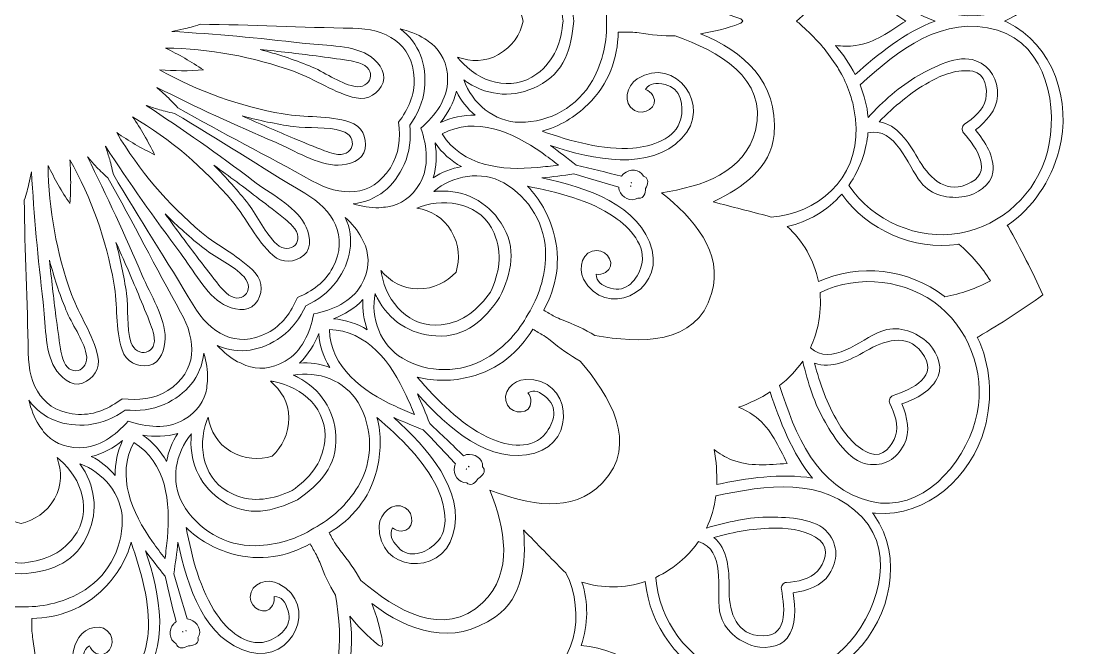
# Model space of a CAD drawing. Header units: inches. Extents: x 55 to 655, y -401 to -5.
# Drawn here: x 354 to 448.7, y -156.5 to -100 of the extents above; entities that cross this region are included whole.
import ezdxf

# ---------------------------------------------------------------- set-up
doc = ezdxf.new("R2010")
doc.units = ezdxf.units.IN
doc.header["$MEASUREMENT"] = 0
doc.layers.add('Layer 1', color=7, linetype='Continuous')

# ---------------------------------------------------------------- blocks, each defined once
blk = doc.blocks.new('block 3')
at = {"layer": 'Layer 1', "lineweight": 0}
for points, knots in [([(442.814, -100.103), (442.735, -100.063), (442.656, -100.036), (442.581, -100), (442.656, -99.964), (442.735, -99.937), (442.814, -99.897), (447.002, -97.912), (448.667, -92.708), (447.52, -88.393), (446.769, -85.569), (445.127, -83.141), (442.838, -81.591), (442.861, -81.563), (442.885, -81.532), (442.909, -81.496), (444.048, -79.487), (445.092, -77.431), (446.049, -75.335), (444.17, -73.998), (442.241, -72.74), (440.247, -71.574), (440.212, -71.55), (440.176, -71.534), (440.141, -71.522), (441.347, -69.035), (441.556, -66.112), (440.793, -63.293), (439.627, -58.982), (435.585, -55.308), (430.966, -55.68), (430.879, -55.688), (430.796, -55.7), (430.713, -55.712), (430.764, -55.64), (430.816, -55.577), (430.863, -55.506), (433.497, -51.69), (432.338, -46.351), (429.186, -43.187), (427.126, -41.119), (424.492, -39.838), (421.732, -39.636), (421.74, -39.6), (421.744, -39.561), (421.744, -39.521), (421.728, -37.212), (421.605, -34.91), (421.384, -32.616), (419.09, -32.395), (416.788, -32.272), (414.479, -32.256), (414.439, -32.256), (414.4, -32.26), (414.364, -32.268), (414.162, -29.508), (412.881, -26.874), (410.813, -24.814), (407.649, -21.662), (402.31, -20.503), (398.494, -23.137), (398.423, -23.184), (398.36, -23.236), (398.288, -23.287), (398.3, -23.204), (398.312, -23.121), (398.32, -23.034), (398.692, -18.415), (395.018, -14.373), (390.707, -13.207), (387.888, -12.444), (384.965, -12.653), (382.478, -13.859), (382.466, -13.824), (382.45, -13.788), (382.426, -13.753), (381.26, -11.759), (380.002, -9.83), (378.665, -7.951), (376.569, -8.908), (374.513, -9.952), (372.504, -11.091), (372.468, -11.115), (372.437, -11.139), (372.409, -11.162), (370.859, -8.873), (368.431, -7.231), (365.607, -6.48), (361.292, -5.333), (356.088, -6.998), (354.103, -11.186), (354.063, -11.265), (354.036, -11.344), (354, -11.419), (353.964, -11.344), (353.937, -11.265), (353.897, -11.186), (351.912, -6.998), (346.708, -5.333), (342.393, -6.48), (339.569, -7.231), (337.141, -8.873), (335.591, -11.162), (335.563, -11.139), (335.532, -11.115), (335.496, -11.091), (333.487, -9.952), (331.431, -8.908), (329.335, -7.951), (327.998, -9.83), (326.74, -11.759), (325.574, -13.753), (325.55, -13.788), (325.534, -13.824), (325.522, -13.859), (323.035, -12.653), (320.112, -12.444), (317.293, -13.207), (312.982, -14.373), (309.308, -18.415), (309.68, -23.034), (309.688, -23.121), (309.7, -23.204), (309.712, -23.287), (309.64, -23.236), (309.577, -23.184), (309.506, -23.137), (305.69, -20.503), (300.351, -21.662), (297.187, -24.814), (295.119, -26.874), (293.838, -29.508), (293.636, -32.268), (293.6, -32.26), (293.561, -32.256), (293.521, -32.256), (291.212, -32.272), (288.91, -32.395), (286.616, -32.616), (286.395, -34.91), (286.272, -37.212), (286.256, -39.521), (286.256, -39.561), (286.26, -39.6), (286.268, -39.636), (283.508, -39.838), (280.874, -41.119), (278.814, -43.187), (275.662, -46.351), (274.503, -51.69), (277.137, -55.506), (277.184, -55.577), (277.236, -55.64), (277.287, -55.712), (277.204, -55.7), (277.121, -55.688), (277.034, -55.68), (272.415, -55.308), (268.373, -58.982), (267.207, -63.293), (266.444, -66.112), (266.653, -69.035), (267.859, -71.522), (267.824, -71.534), (267.788, -71.55), (267.753, -71.574), (265.759, -72.74), (263.83, -73.998), (261.951, -75.335), (262.908, -77.431), (263.952, -79.487), (265.091, -81.496), (265.115, -81.532), (265.139, -81.563), (265.162, -81.591), (262.873, -83.141), (261.231, -85.569), (260.48, -88.393), (259.333, -92.708), (260.998, -97.912), (265.186, -99.897), (265.265, -99.937), (265.344, -99.964), (265.419, -100), (265.344, -100.036), (265.265, -100.063), (265.186, -100.103), (260.998, -102.088), (259.333, -107.292), (260.48, -111.607), (261.231, -114.431), (262.873, -116.859), (265.162, -118.409), (265.139, -118.437), (265.115, -118.468), (265.091, -118.504), (263.952, -120.513), (262.908, -122.569), (261.951, -124.665), (263.83, -126.002), (265.759, -127.26), (267.753, -128.426), (267.788, -128.45), (267.824, -128.466), (267.859, -128.478), (266.653, -130.965), (266.444, -133.888), (267.207, -136.707), (268.373, -141.018), (272.415, -144.692), (277.034, -144.32), (277.121, -144.312), (277.204, -144.3), (277.287, -144.288), (277.236, -144.36), (277.184, -144.423), (277.137, -144.494), (274.503, -148.31), (275.662, -153.649), (278.814, -156.813), (280.874, -158.881), (283.508, -160.162), (286.268, -160.364), (286.26, -160.4), (286.256, -160.439), (286.256, -160.479), (286.272, -162.788), (286.395, -165.09), (286.616, -167.384), (288.91, -167.605), (291.212, -167.728), (293.521, -167.744), (293.561, -167.744), (293.6, -167.74), (293.636, -167.732), (293.838, -170.492), (295.119, -173.126), (297.187, -175.186), (300.351, -178.338), (305.69, -179.497), (309.506, -176.863), (309.577, -176.816), (309.64, -176.764), (309.712, -176.713), (309.7, -176.796), (309.688, -176.879), (309.68, -176.966), (309.308, -181.585), (312.982, -185.627), (317.293, -186.793), (320.112, -187.556), (323.035, -187.347), (325.522, -186.141), (325.534, -186.176), (325.55, -186.212), (325.574, -186.247), (326.74, -188.241), (327.998, -190.17), (329.335, -192.049), (331.431, -191.092), (333.487, -190.048), (335.496, -188.909), (335.532, -188.885), (335.563, -188.861), (335.591, -188.838), (337.141, -191.128), (339.569, -192.769), (342.393, -193.52), (346.708, -194.667), (351.912, -193.002), (353.897, -188.814), (353.937, -188.735), (353.964, -188.656), (354, -188.581), (354.036, -188.656), (354.063, -188.735), (354.103, -188.814), (356.088, -193.002), (361.292, -194.667), (365.607, -193.52), (368.431, -192.769), (370.859, -191.128), (372.409, -188.838), (372.437, -188.861), (372.468, -188.885), (372.504, -188.909), (374.513, -190.048), (376.569, -191.092), (378.665, -192.049), (380.002, -190.17), (381.26, -188.241), (382.426, -186.247), (382.45, -186.212), (382.466, -186.176), (382.478, -186.141), (384.965, -187.347), (387.888, -187.556), (390.707, -186.793), (395.018, -185.627), (398.692, -181.585), (398.32, -176.966), (398.312, -176.879), (398.3, -176.796), (398.288, -176.713), (398.36, -176.764), (398.423, -176.816), (398.494, -176.863), (402.31, -179.497), (407.649, -178.338), (410.813, -175.186), (412.881, -173.126), (414.162, -170.492), (414.364, -167.732), (414.4, -167.74), (414.439, -167.744), (414.479, -167.744), (416.788, -167.728), (419.09, -167.605), (421.384, -167.384), (421.605, -165.09), (421.728, -162.788), (421.744, -160.479), (421.744, -160.439), (421.74, -160.4), (421.732, -160.364), (424.492, -160.162), (427.126, -158.881), (429.186, -156.813), (432.338, -153.649), (433.497, -148.31), (430.863, -144.494), (430.816, -144.423), (430.764, -144.36), (430.713, -144.288), (430.796, -144.3), (430.879, -144.312), (430.966, -144.32), (435.585, -144.692), (439.627, -141.018), (440.793, -136.707), (441.556, -133.888), (441.347, -130.965), (440.141, -128.478), (440.176, -128.466), (440.212, -128.45), (440.247, -128.426), (442.241, -127.26), (444.17, -126.002), (446.049, -124.665), (445.092, -122.569), (444.048, -120.513), (442.909, -118.504), (442.885, -118.468), (442.861, -118.437), (442.838, -118.409), (445.127, -116.859), (446.769, -114.431), (447.52, -111.607), (448.667, -107.292), (447.002, -102.088), (442.814, -100.103)], [0, 0, 0, 0, 1, 1, 1, 2, 2, 2, 3, 3, 3, 4, 4, 4, 5, 5, 5, 6, 6, 6, 7, 7, 7, 8, 8, 8, 9, 9, 9, 10, 10, 10, 11, 11, 11, 12, 12, 12, 13, 13, 13, 14, 14, 14, 15, 15, 15, 16, 16, 16, 17, 17, 17, 18, 18, 18, 19, 19, 19, 20, 20, 20, 21, 21, 21, 22, 22, 22, 23, 23, 23, 24, 24, 24, 25, 25, 25, 26, 26, 26, 27, 27, 27, 28, 28, 28, 29, 29, 29, 30, 30, 30, 31, 31, 31, 32, 32, 32, 33, 33, 33, 34, 34, 34, 35, 35, 35, 36, 36, 36, 37, 37, 37, 38, 38, 38, 39, 39, 39, 40, 40, 40, 41, 41, 41, 42, 42, 42, 43, 43, 43, 44, 44, 44, 45, 45, 45, 46, 46, 46, 47, 47, 47, 48, 48, 48, 49, 49, 49, 50, 50, 50, 51, 51, 51, 52, 52, 52, 53, 53, 53, 54, 54, 54, 55, 55, 55, 56, 56, 56, 57, 57, 57, 58, 58, 58, 59, 59, 59, 60, 60, 60, 61, 61, 61, 62, 62, 62, 63, 63, 63, 64, 64, 64, 65, 65, 65, 66, 66, 66, 67, 67, 67, 68, 68, 68, 69, 69, 69, 70, 70, 70, 71, 71, 71, 72, 72, 72, 73, 73, 73, 74, 74, 74, 75, 75, 75, 76, 76, 76, 77, 77, 77, 78, 78, 78, 79, 79, 79, 80, 80, 80, 81, 81, 81, 82, 82, 82, 83, 83, 83, 84, 84, 84, 85, 85, 85, 86, 86, 86, 87, 87, 87, 88, 88, 88, 89, 89, 89, 90, 90, 90, 91, 91, 91, 92, 92, 92, 93, 93, 93, 94, 94, 94, 95, 95, 95, 96, 96, 96, 97, 97, 97, 98, 98, 98, 99, 99, 99, 100, 100, 100, 101, 101, 101, 102, 102, 102, 103, 103, 103, 104, 104, 104, 105, 105, 105, 106, 106, 106, 107, 107, 107, 108, 108, 108, 109, 109, 109, 110, 110, 110, 111, 111, 111, 112, 112, 112, 113, 113, 113, 114, 114, 114, 115, 115, 115, 116, 116, 116, 117, 117, 117, 118, 118, 118, 119, 119, 119, 120, 120, 120, 120]), ([(446.452, -88.223), (447.488, -92.118), (446.417, -97.849), (441.952, -99.181), (437.084, -100.633), (432.955, -97.331), (429.578, -94.25), (429.965, -93.317), (430.218, -92.34), (430.294, -91.327), (431.65, -92.747), (433.129, -94.127), (434.837, -95.092), (436.178, -95.844), (438.393, -97.046), (439.994, -96.429), (441.394, -95.891), (442.015, -94.744), (441.952, -93.261), (441.897, -91.98), (440.947, -90.948), (439.963, -90.188), (440.86, -89.101), (441.711, -87.828), (441.537, -86.376), (441.402, -85.253), (440.054, -84.367), (439.021, -84.197), (437.558, -83.956), (436.024, -84.264), (435.051, -85.482), (433.809, -87.033), (432.809, -90.501), (430.29, -89.923), (430.23, -89.227), (430.088, -88.52), (429.851, -87.792), (429.538, -86.831), (429.095, -85.965), (428.557, -85.202), (428.573, -85.186), (428.585, -85.17), (428.597, -85.154), (430.713, -82.014), (434.794, -80.219), (438.555, -80.899), (442.375, -81.587), (445.452, -84.454), (446.452, -88.223)], [0, 0, 0, 0, 1, 1, 1, 2, 2, 2, 3, 3, 3, 4, 4, 4, 5, 5, 5, 6, 6, 6, 7, 7, 7, 8, 8, 8, 9, 9, 9, 10, 10, 10, 11, 11, 11, 12, 12, 12, 13, 13, 13, 14, 14, 14, 15, 15, 15, 16, 16, 16, 16]), ([(421.57, -117.666), (421.522, -117.638), (421.471, -117.61), (421.407, -117.594), (419.723, -117.159), (418.038, -116.724), (416.349, -116.289), (416.345, -116.289), (416.341, -116.285), (416.338, -116.281), (416.381, -116.258), (416.424, -116.238), (416.468, -116.218), (418.975, -115.012), (421.57, -113.236), (421.827, -110.207), (422.226, -105.45), (419.07, -102.749), (415.218, -101.143), (416.405, -100.965), (417.583, -100.664), (418.738, -100.233), (418.869, -100.182), (418.955, -100.099), (419.007, -100), (418.955, -99.901), (418.869, -99.818), (418.738, -99.767), (417.583, -99.336), (416.405, -99.035), (415.218, -98.857), (419.07, -97.252), (422.226, -94.55), (421.827, -89.793), (421.57, -86.764), (418.975, -84.988), (416.468, -83.782), (416.424, -83.762), (416.381, -83.742), (416.338, -83.719), (416.341, -83.715), (416.345, -83.711), (416.349, -83.711), (418.038, -83.276), (419.723, -82.841), (421.407, -82.406), (421.471, -82.39), (421.522, -82.362), (421.57, -82.334), (425.639, -82.615), (429.416, -85.732), (429.218, -90.442), (429.052, -94.511), (426.758, -97.536), (423.843, -100), (423.982, -100.119), (424.12, -100.233), (424.255, -100.356), (424.255, -100.356), (424.733, -100.791), (424.733, -100.791), (424.852, -100.898), (424.967, -101.008), (425.077, -101.115), (425.077, -101.115), (425.892, -101.962), (425.892, -101.962), (426.046, -102.136), (426.2, -102.31), (426.351, -102.487), (426.351, -102.487), (427.561, -104.176), (427.561, -104.176), (427.68, -104.374), (427.794, -104.572), (427.905, -104.777), (428.233, -105.386), (428.506, -106.023), (428.72, -106.695), (428.862, -107.142), (428.977, -107.605), (429.06, -108.079), (429.103, -108.321), (429.139, -108.562), (429.163, -108.807), (429.19, -109.052), (429.206, -109.305), (429.218, -109.558), (429.416, -114.268), (425.639, -117.385), (421.57, -117.666)], [0, 0, 0, 0, 1, 1, 1, 2, 2, 2, 3, 3, 3, 4, 4, 4, 5, 5, 5, 6, 6, 6, 7, 7, 7, 8, 8, 8, 9, 9, 9, 10, 10, 10, 11, 11, 11, 12, 12, 12, 13, 13, 13, 14, 14, 14, 15, 15, 15, 16, 16, 16, 17, 17, 17, 18, 18, 18, 19, 19, 19, 20, 20, 20, 21, 21, 21, 22, 22, 22, 23, 23, 23, 24, 24, 24, 25, 25, 25, 26, 26, 26, 27, 27, 27, 28, 28, 28, 29, 29, 29, 30, 30, 30, 30]), ([(405.474, -105.347), (404.185, -107.692), (401.587, -109.147), (398.945, -109.119), (396.631, -109.1), (394.618, -107.403), (393.879, -105.295), (393.994, -105.382), (394.108, -105.465), (394.227, -105.541), (396.216, -106.806), (398.443, -106.925), (400.543, -105.869), (402.971, -104.651), (403.592, -102.428), (403.781, -100), (403.592, -97.572), (402.971, -95.349), (400.543, -94.131), (398.443, -93.075), (396.216, -93.194), (394.227, -94.46), (394.108, -94.535), (393.994, -94.618), (393.879, -94.705), (394.618, -92.597), (396.631, -90.9), (398.945, -90.881), (401.587, -90.853), (404.185, -92.308), (405.474, -94.653), (406.435, -96.397), (406.803, -98.205), (406.747, -100), (406.803, -101.795), (406.435, -103.603), (405.474, -105.347)], [0, 0, 0, 0, 1, 1, 1, 2, 2, 2, 3, 3, 3, 4, 4, 4, 5, 5, 5, 6, 6, 6, 7, 7, 7, 8, 8, 8, 9, 9, 9, 10, 10, 10, 11, 11, 11, 12, 12, 12, 12]), ([(393.511, -103.488), (393.44, -103.409), (393.377, -103.326), (393.309, -103.243), (394.535, -103.666), (395.809, -103.717), (397.011, -103.017), (398.288, -102.274), (398.953, -101.206), (399.245, -100), (398.953, -98.794), (398.288, -97.726), (397.011, -96.983), (395.809, -96.283), (394.535, -96.334), (393.309, -96.757), (393.377, -96.674), (393.44, -96.591), (393.511, -96.512), (395.212, -94.511), (398.142, -93.53), (400.452, -95.231), (402.105, -96.449), (402.642, -98.149), (402.828, -100), (402.642, -101.851), (402.105, -103.551), (400.452, -104.769), (398.142, -106.47), (395.212, -105.489), (393.511, -103.488)], [0, 0, 0, 0, 1, 1, 1, 2, 2, 2, 3, 3, 3, 4, 4, 4, 5, 5, 5, 6, 6, 6, 7, 7, 7, 8, 8, 8, 9, 9, 9, 10, 10, 10, 10]), ([(429.143, -104.817), (428.66, -103.899), (428.055, -103.021), (427.363, -102.191), (427.952, -102.29), (428.569, -102.29), (429.182, -102.203), (430.899, -101.962), (432.275, -100.941), (433.691, -100), (432.983, -99.529), (432.287, -99.039), (431.551, -98.636), (430.816, -98.232), (430.04, -97.92), (429.182, -97.797), (428.569, -97.71), (427.952, -97.71), (427.363, -97.809), (428.055, -96.979), (428.66, -96.101), (429.143, -95.183), (431.144, -96.991), (433.643, -99.003), (436.336, -100), (433.643, -100.997), (431.144, -103.01), (429.143, -104.817)], [0, 0, 0, 0, 1, 1, 1, 2, 2, 2, 3, 3, 3, 4, 4, 4, 5, 5, 5, 6, 6, 6, 7, 7, 7, 8, 8, 8, 9, 9, 9, 9]), ([(446.452, -111.777), (445.452, -115.546), (442.375, -118.413), (438.555, -119.101), (434.794, -119.781), (430.713, -117.986), (428.597, -114.846), (428.585, -114.83), (428.573, -114.814), (428.557, -114.798), (429.095, -114.035), (429.538, -113.169), (429.851, -112.208), (430.088, -111.48), (430.23, -110.773), (430.29, -110.077), (432.809, -109.499), (433.809, -112.967), (435.051, -114.518), (436.024, -115.736), (437.558, -116.044), (439.021, -115.803), (440.054, -115.633), (441.402, -114.747), (441.537, -113.624), (441.711, -112.172), (440.86, -110.899), (439.963, -109.812), (440.947, -109.052), (441.897, -108.02), (441.952, -106.739), (442.015, -105.256), (441.394, -104.109), (439.994, -103.571), (438.393, -102.954), (436.178, -104.156), (434.837, -104.908), (433.129, -105.873), (431.65, -107.253), (430.294, -108.673), (430.218, -107.66), (429.965, -106.683), (429.578, -105.75), (432.955, -102.669), (437.084, -99.367), (441.952, -100.819), (446.417, -102.151), (447.488, -107.882), (446.452, -111.777)], [0, 0, 0, 0, 1, 1, 1, 2, 2, 2, 3, 3, 3, 4, 4, 4, 5, 5, 5, 6, 6, 6, 7, 7, 7, 8, 8, 8, 9, 9, 9, 10, 10, 10, 11, 11, 11, 12, 12, 12, 13, 13, 13, 14, 14, 14, 15, 15, 15, 16, 16, 16, 16]), ([(366.228, -105.976), (369.74, -107.735), (373.303, -109.392), (376.917, -110.923), (378.555, -111.615), (380.761, -113.023), (382.573, -112.983), (383.466, -112.963), (384.823, -112.588), (385.005, -111.512), (385.179, -110.472), (384.684, -109.444), (383.613, -109.096), (381.726, -108.487), (379.563, -108.712), (377.609, -108.364), (373.675, -107.664), (369.949, -106.339), (366.485, -104.394), (367.798, -104.496), (369.119, -104.5), (370.44, -104.406), (369.344, -103.662), (368.197, -103.006), (367.007, -102.44), (370.981, -102.484), (374.873, -103.199), (378.63, -104.56), (380.496, -105.236), (382.256, -106.513), (384.194, -106.929), (385.293, -107.166), (386.239, -106.521), (386.606, -105.533), (386.986, -104.512), (386.001, -103.504), (385.234, -103.041), (383.684, -102.104), (381.074, -102.219), (379.31, -101.997), (375.411, -101.515), (371.499, -101.171), (367.576, -100.941), (367.936, -100.874), (368.296, -100.799), (368.656, -100.716), (369.036, -100.625), (369.554, -100.482), (370.131, -100.293), (374.719, -100.32), (379.302, -100.593), (383.885, -100.649), (386.851, -100.688), (389.272, -101.973), (389.418, -105.185), (389.485, -106.648), (388.88, -107.969), (388.006, -109.112), (388.192, -110.539), (388.058, -111.987), (387.267, -113.217), (385.531, -115.925), (382.794, -115.831), (380.208, -114.379), (376.209, -112.137), (372.101, -110.084), (368.118, -107.814), (367.711, -107.36), (367.331, -106.976), (367.05, -106.707), (366.782, -106.458), (366.505, -106.213), (366.228, -105.976)], [0, 0, 0, 0, 1, 1, 1, 2, 2, 2, 3, 3, 3, 4, 4, 4, 5, 5, 5, 6, 6, 6, 7, 7, 7, 8, 8, 8, 9, 9, 9, 10, 10, 10, 11, 11, 11, 12, 12, 12, 13, 13, 13, 14, 14, 14, 15, 15, 15, 16, 16, 16, 17, 17, 17, 18, 18, 18, 19, 19, 19, 20, 20, 20, 21, 21, 21, 22, 22, 22, 23, 23, 23, 24, 24, 24, 24]), ([(389.916, -114.644), (389.201, -115.906), (388.184, -116.527), (387.049, -116.732), (386.776, -116.752), (386.503, -116.776), (386.235, -116.811), (385.475, -116.823), (384.688, -116.689), (383.917, -116.463), (386.068, -116.23), (387.635, -114.877), (388.516, -112.908), (389.015, -111.797), (389.133, -110.591), (389.027, -109.384), (389.719, -108.396), (390.225, -107.292), (390.347, -106.078), (390.565, -103.931), (389.889, -101.981), (388.141, -100.704), (388.94, -100.898), (389.703, -101.186), (390.363, -101.59), (390.565, -101.74), (390.771, -101.89), (390.984, -102.033), (391.866, -102.776), (392.435, -103.824), (392.424, -105.276), (392.412, -107.055), (391.344, -108.479), (390.019, -109.649), (390.581, -111.33), (390.794, -113.098), (389.916, -114.644)], [0, 0, 0, 0, 1, 1, 1, 2, 2, 2, 3, 3, 3, 4, 4, 4, 5, 5, 5, 6, 6, 6, 7, 7, 7, 8, 8, 8, 9, 9, 9, 10, 10, 10, 11, 11, 11, 12, 12, 12, 12]), ([(411.687, -115.459), (414.562, -117.741), (417.291, -120.806), (416.207, -124.547), (414.851, -129.233), (409.682, -129.023), (405.699, -128.315), (404.766, -127.762), (403.777, -127.295), (402.737, -126.916), (402.516, -126.813), (402.291, -126.714), (402.069, -126.611), (401.741, -126.421), (401.409, -126.231), (401.08, -126.042), (402.231, -123.949), (402.694, -121.577), (401.966, -119.002), (401.543, -117.503), (400.744, -116.001), (399.609, -114.881), (402.298, -115.388), (405.257, -116.135), (407.459, -117.654), (408.804, -118.579), (410.402, -120.26), (409.872, -122.079), (409.528, -123.25), (408.527, -124.519), (407.107, -124.056), (406.245, -123.779), (405.854, -123.491), (405.81, -122.795), (406.075, -122.842), (406.364, -122.803), (406.641, -122.644), (407.689, -122.043), (406.854, -120.647), (405.881, -120.651), (404.58, -120.659), (404.141, -122.229), (404.671, -123.238), (406.589, -126.876), (411.825, -124.472), (410.837, -120.62), (409.793, -116.562), (404.936, -114.972), (400.922, -114.134), (401.879, -114.039), (402.832, -113.909), (403.785, -113.762), (405.138, -114.162), (406.486, -114.557), (407.835, -114.957), (407.839, -115.048), (407.855, -115.138), (407.886, -115.233), (408.12, -115.922), (408.919, -116.337), (409.555, -115.937), (409.603, -115.945), (409.646, -115.949), (409.69, -115.953), (409.852, -115.973), (410.046, -115.846), (410.113, -115.708), (410.216, -115.506), (410.263, -115.289), (410.263, -115.075), (410.37, -114.889), (410.437, -114.68), (410.449, -114.454), (410.457, -114.3), (410.354, -114.094), (410.204, -114.027), (410.16, -114.007), (410.117, -113.988), (410.069, -113.968), (409.713, -113.319), (408.824, -113.276), (408.282, -113.75), (408.207, -113.814), (408.147, -113.889), (408.1, -113.968), (406.736, -113.636), (405.367, -113.304), (403.999, -112.975), (403.244, -112.37), (402.484, -111.781), (401.705, -111.219), (405.597, -112.501), (410.595, -113.553), (413.53, -110.559), (416.314, -107.72), (412.98, -103.017), (409.504, -105.212), (408.539, -105.821), (408.136, -107.399), (409.255, -108.056), (410.097, -108.546), (411.517, -107.751), (410.912, -106.711), (410.75, -106.434), (410.516, -106.256), (410.263, -106.161), (410.655, -105.58), (411.137, -105.533), (412.023, -105.718), (413.482, -106.027), (413.716, -107.629), (413.427, -108.811), (412.976, -110.654), (410.75, -111.31), (409.124, -111.441), (406.459, -111.654), (403.52, -110.82), (400.938, -109.918), (402.484, -109.515), (403.928, -108.613), (405.043, -107.526), (406.957, -105.663), (407.744, -103.373), (407.795, -100.989), (407.795, -100.989), (408.934, -100.989), (408.934, -100.989), (409.18, -101.012), (409.421, -101.036), (409.666, -101.06), (410.757, -101.254), (411.845, -101.341), (412.933, -101.329), (416.733, -102.709), (421.316, -105.109), (420.15, -109.843), (419.216, -113.628), (415.321, -114.917), (411.687, -115.459)], [0, 0, 0, 0, 1, 1, 1, 2, 2, 2, 3, 3, 3, 4, 4, 4, 5, 5, 5, 6, 6, 6, 7, 7, 7, 8, 8, 8, 9, 9, 9, 10, 10, 10, 11, 11, 11, 12, 12, 12, 13, 13, 13, 14, 14, 14, 15, 15, 15, 16, 16, 16, 17, 17, 17, 18, 18, 18, 19, 19, 19, 20, 20, 20, 21, 21, 21, 22, 22, 22, 23, 23, 23, 24, 24, 24, 25, 25, 25, 26, 26, 26, 27, 27, 27, 28, 28, 28, 29, 29, 29, 30, 30, 30, 31, 31, 31, 32, 32, 32, 33, 33, 33, 34, 34, 34, 35, 35, 35, 36, 36, 36, 37, 37, 37, 38, 38, 38, 39, 39, 39, 40, 40, 40, 41, 41, 41, 42, 42, 42, 43, 43, 43, 44, 44, 44, 45, 45, 45, 46, 46, 46, 46]), ([(375.537, -102.563), (377.226, -102.733), (378.914, -102.934), (380.599, -103.148), (381.572, -103.271), (382.545, -103.405), (383.51, -103.551), (383.822, -103.603), (384.127, -103.674), (384.427, -103.769), (386.163, -104.251), (385.594, -106.221), (383.988, -105.877), (382.64, -105.588), (381.279, -104.556), (379.994, -104.042), (378.535, -103.452), (377.052, -102.966), (375.537, -102.563)], [0, 0, 0, 0, 1, 1, 1, 2, 2, 2, 3, 3, 3, 4, 4, 4, 5, 5, 5, 6, 6, 6, 6]), ([(438.899, -110.073), (440.073, -111.437), (441.723, -113.679), (439.164, -114.735), (437.111, -115.581), (435.676, -113.913), (434.77, -112.335), (433.936, -110.875), (432.9, -109.325), (431.298, -109.068), (432.654, -107.696), (434.114, -106.45), (435.81, -105.493), (436.945, -104.852), (438.409, -104.291), (439.729, -104.524), (440.916, -104.73), (441.074, -106.142), (440.9, -107.027), (440.706, -108.016), (439.773, -108.764), (438.998, -109.297), (438.859, -109.396), (438.792, -109.531), (438.78, -109.665), (438.761, -109.8), (438.788, -109.942), (438.899, -110.073)], [0, 0, 0, 0, 1, 1, 1, 2, 2, 2, 3, 3, 3, 4, 4, 4, 5, 5, 5, 6, 6, 6, 7, 7, 7, 8, 8, 8, 9, 9, 9, 9]), ([(393.218, -106.327), (393.622, -107.166), (394.203, -107.89), (394.919, -108.483), (393.839, -108.463), (392.776, -108.669), (391.775, -109.151), (392.443, -108.321), (392.957, -107.391), (393.218, -106.327)], [0, 0, 0, 0, 1, 1, 1, 2, 2, 2, 3, 3, 3, 3]), ([(362.321, -113.826), (362.194, -113.228), (362.06, -112.706), (361.945, -112.335), (361.838, -111.979), (361.723, -111.627), (361.601, -111.279), (363.764, -114.561), (366.018, -117.784), (368.387, -120.92), (369.459, -122.336), (370.665, -124.657), (372.251, -125.531), (373.038, -125.962), (374.398, -126.31), (375.094, -125.472), (375.767, -124.661), (375.854, -123.518), (375.098, -122.684), (373.769, -121.213), (371.78, -120.327), (370.262, -119.05), (367.209, -116.475), (364.646, -113.466), (362.617, -110.049), (363.701, -110.792), (364.844, -111.457), (366.034, -112.034), (365.457, -110.844), (364.792, -109.701), (364.049, -108.617), (367.466, -110.646), (370.475, -113.209), (373.05, -116.262), (374.327, -117.78), (375.213, -119.769), (376.684, -121.098), (377.518, -121.854), (378.661, -121.767), (379.472, -121.094), (380.31, -120.398), (379.962, -119.038), (379.531, -118.251), (378.657, -116.665), (376.336, -115.459), (374.92, -114.387), (371.784, -112.018), (368.561, -109.764), (365.279, -107.601), (365.627, -107.723), (365.979, -107.838), (366.335, -107.945), (366.706, -108.06), (367.228, -108.194), (367.826, -108.321), (371.784, -110.634), (375.616, -113.165), (379.559, -115.506), (382.106, -117.021), (383.557, -119.346), (382.078, -122.202), (381.406, -123.503), (380.223, -124.341), (378.895, -124.895), (378.341, -126.223), (377.503, -127.406), (376.202, -128.078), (373.346, -129.557), (371.021, -128.106), (369.506, -125.559), (367.165, -121.616), (364.634, -117.784), (362.321, -113.826)], [0, 0, 0, 0, 1, 1, 1, 2, 2, 2, 3, 3, 3, 4, 4, 4, 5, 5, 5, 6, 6, 6, 7, 7, 7, 8, 8, 8, 9, 9, 9, 10, 10, 10, 11, 11, 11, 12, 12, 12, 13, 13, 13, 14, 14, 14, 15, 15, 15, 16, 16, 16, 17, 17, 17, 18, 18, 18, 19, 19, 19, 20, 20, 20, 21, 21, 21, 22, 22, 22, 23, 23, 23, 24, 24, 24, 24]), ([(373.932, -108.546), (375.446, -108.957), (376.973, -109.278), (378.531, -109.499), (379.903, -109.693), (381.6, -109.479), (382.909, -109.906), (384.471, -110.409), (383.98, -112.402), (382.236, -111.951), (381.928, -111.884), (381.627, -111.793), (381.335, -111.678), (380.421, -111.322), (379.516, -110.954), (378.61, -110.575), (377.044, -109.918), (375.482, -109.246), (373.932, -108.546)], [0, 0, 0, 0, 1, 1, 1, 2, 2, 2, 3, 3, 3, 4, 4, 4, 5, 5, 5, 6, 6, 6, 6]), ([(391.949, -110.167), (394.939, -108.538), (398.288, -109.993), (400.902, -111.852), (401.409, -112.212), (401.907, -112.588), (402.405, -112.971), (401.784, -113.05), (401.167, -113.126), (400.546, -113.185), (397.351, -113.489), (393.721, -113.074), (391.949, -110.167)], [0, 0, 0, 0, 1, 1, 1, 2, 2, 2, 3, 3, 3, 4, 4, 4, 4]), ([(391.297, -110.974), (391.917, -111.884), (392.74, -112.592), (393.677, -113.114), (392.768, -113.268), (391.902, -113.6), (391.134, -114.126), (391.439, -113.074), (391.459, -112.022), (391.297, -110.974)], [0, 0, 0, 0, 1, 1, 1, 2, 2, 2, 3, 3, 3, 3]), ([(354.293, -116.131), (354.482, -115.554), (354.625, -115.036), (354.716, -114.656), (354.799, -114.296), (354.874, -113.936), (354.941, -113.576), (355.171, -117.499), (355.515, -121.411), (355.997, -125.31), (356.219, -127.074), (356.104, -129.684), (357.041, -131.234), (357.504, -132.001), (358.512, -132.986), (359.533, -132.606), (360.521, -132.238), (361.166, -131.293), (360.929, -130.194), (360.513, -128.256), (359.236, -126.496), (358.56, -124.63), (357.199, -120.873), (356.484, -116.981), (356.44, -113.007), (357.006, -114.197), (357.662, -115.344), (358.406, -116.44), (358.453, -115.807), (358.473, -115.17), (358.473, -114.537), (358.473, -113.853), (358.449, -113.169), (358.394, -112.485), (360.339, -115.949), (361.664, -119.674), (362.364, -123.609), (362.712, -125.563), (362.487, -127.726), (363.096, -129.613), (363.444, -130.684), (364.472, -131.179), (365.512, -131.005), (366.588, -130.823), (366.963, -129.466), (366.983, -128.573), (367.023, -126.761), (365.615, -124.555), (364.923, -122.917), (363.392, -119.303), (361.735, -115.74), (359.976, -112.228), (360.213, -112.505), (360.458, -112.782), (360.707, -113.05), (360.976, -113.331), (361.36, -113.711), (361.814, -114.118), (364.084, -118.101), (366.137, -122.209), (368.379, -126.208), (369.831, -128.794), (369.925, -131.531), (367.216, -133.267), (365.987, -134.058), (364.539, -134.192), (363.112, -134.006), (361.969, -134.88), (360.648, -135.485), (359.185, -135.418), (355.973, -135.272), (354.688, -132.851), (354.649, -129.885), (354.593, -125.302), (354.32, -120.719), (354.293, -116.131)], [0, 0, 0, 0, 1, 1, 1, 2, 2, 2, 3, 3, 3, 4, 4, 4, 5, 5, 5, 6, 6, 6, 7, 7, 7, 8, 8, 8, 9, 9, 9, 10, 10, 10, 11, 11, 11, 12, 12, 12, 13, 13, 13, 14, 14, 14, 15, 15, 15, 16, 16, 16, 17, 17, 17, 18, 18, 18, 19, 19, 19, 20, 20, 20, 21, 21, 21, 22, 22, 22, 23, 23, 23, 24, 24, 24, 25, 25, 25, 25]), ([(371.369, -112.987), (372.749, -113.98), (374.11, -114.996), (375.462, -116.028), (376.241, -116.618), (377.016, -117.219), (377.783, -117.832), (378.025, -118.029), (378.254, -118.243), (378.468, -118.476), (379.729, -119.761), (378.25, -121.181), (377.032, -120.086), (376.012, -119.16), (375.347, -117.586), (374.489, -116.495), (373.52, -115.257), (372.48, -114.094), (371.369, -112.987)], [0, 0, 0, 0, 1, 1, 1, 2, 2, 2, 3, 3, 3, 4, 4, 4, 5, 5, 5, 6, 6, 6, 6]), ([(388.362, -130.372), (386.369, -129.197), (385.475, -126.722), (385.89, -124.527), (385.942, -124.657), (386.001, -124.784), (386.068, -124.914), (387.16, -127.002), (389.023, -128.217), (391.376, -128.355), (394.085, -128.513), (395.73, -126.9), (397.11, -124.891), (398.162, -122.692), (398.735, -120.458), (397.244, -118.188), (395.951, -116.222), (393.966, -115.214), (391.609, -115.316), (391.467, -115.32), (391.324, -115.336), (391.186, -115.352), (392.878, -113.897), (395.469, -113.434), (397.482, -114.573), (399.783, -115.87), (401.306, -118.429), (401.25, -121.106), (401.211, -123.099), (400.626, -124.847), (399.68, -126.374), (398.83, -127.956), (397.608, -129.336), (395.904, -130.368), (393.614, -131.756), (390.636, -131.713), (388.362, -130.372)], [0, 0, 0, 0, 1, 1, 1, 2, 2, 2, 3, 3, 3, 4, 4, 4, 5, 5, 5, 6, 6, 6, 7, 7, 7, 8, 8, 8, 9, 9, 9, 10, 10, 10, 11, 11, 11, 12, 12, 12, 12]), ([(408.875, -114.877), (408.883, -114.87), (408.891, -114.862), (408.899, -114.854), (408.915, -114.866), (408.934, -114.874), (408.95, -114.885), (408.926, -114.881), (408.899, -114.881), (408.875, -114.877)], [0, 0, 0, 0, 1, 1, 1, 2, 2, 2, 3, 3, 3, 3]), ([(408.962, -114.553), (408.986, -114.565), (409.009, -114.573), (409.029, -114.585), (409.029, -114.585), (408.974, -114.585), (408.974, -114.585), (408.97, -114.577), (408.966, -114.565), (408.962, -114.553)], [0, 0, 0, 0, 1, 1, 1, 2, 2, 2, 3, 3, 3, 3]), ([(389.738, -124.12), (391.217, -124.116), (392.325, -123.522), (393.183, -122.621), (393.531, -121.43), (393.491, -120.173), (392.756, -118.891), (392.064, -117.685), (390.933, -117.092), (389.659, -116.843), (389.758, -116.807), (389.861, -116.768), (389.96, -116.732), (392.435, -115.854), (395.465, -116.467), (396.612, -119.097), (397.434, -120.98), (397.051, -122.716), (396.287, -124.412), (395.2, -125.923), (393.887, -127.129), (391.846, -127.354), (388.995, -127.675), (386.946, -125.361), (386.472, -122.775), (386.452, -122.672), (386.436, -122.565), (386.416, -122.463), (387.267, -123.439), (388.346, -124.124), (389.738, -124.12)], [0, 0, 0, 0, 1, 1, 1, 2, 2, 2, 3, 3, 3, 4, 4, 4, 5, 5, 5, 6, 6, 6, 7, 7, 7, 8, 8, 8, 9, 9, 9, 10, 10, 10, 10]), ([(441.323, -123.4), (440.054, -124.076), (438.673, -124.562), (437.214, -124.839), (437.19, -124.82), (437.167, -124.8), (437.143, -124.776), (433.948, -122.3), (429.479, -121.802), (425.821, -123.459), (425.429, -121.513), (424.433, -119.789), (423.025, -118.496), (423.958, -118.286), (424.856, -117.934), (425.682, -117.448), (426.513, -116.962), (427.272, -116.341), (427.929, -115.597), (430.27, -118.856), (434.387, -120.659), (438.393, -120.113), (438.424, -120.11), (438.456, -120.102), (438.488, -120.094), (439.611, -121.063), (440.564, -122.174), (441.323, -123.4)], [0, 0, 0, 0, 1, 1, 1, 2, 2, 2, 3, 3, 3, 4, 4, 4, 5, 5, 5, 6, 6, 6, 7, 7, 7, 8, 8, 8, 9, 9, 9, 9]), ([(366.987, -117.369), (368.094, -118.48), (369.257, -119.52), (370.495, -120.489), (371.586, -121.347), (373.16, -122.012), (374.086, -123.032), (375.181, -124.25), (373.761, -125.729), (372.476, -124.468), (372.243, -124.254), (372.029, -124.025), (371.832, -123.783), (371.219, -123.016), (370.618, -122.241), (370.028, -121.462), (368.996, -120.11), (367.98, -118.749), (366.987, -117.369)], [0, 0, 0, 0, 1, 1, 1, 2, 2, 2, 3, 3, 3, 4, 4, 4, 5, 5, 5, 6, 6, 6, 6]), ([(384.641, -123.783), (383.739, -125.314), (382.102, -126.014), (380.37, -126.37), (380.014, -128.102), (379.314, -129.739), (377.783, -130.641), (376.53, -131.372), (375.339, -131.404), (374.256, -131.016), (374.007, -130.894), (373.758, -130.779), (373.512, -130.676), (372.848, -130.309), (372.231, -129.798), (371.677, -129.213), (373.659, -130.091), (375.687, -129.7), (377.435, -128.438), (378.424, -127.726), (379.132, -126.738), (379.642, -125.642), (380.738, -125.132), (381.726, -124.424), (382.438, -123.435), (383.7, -121.687), (384.091, -119.659), (383.213, -117.677), (383.798, -118.231), (384.309, -118.848), (384.676, -119.512), (384.779, -119.758), (384.894, -120.007), (385.016, -120.256), (385.404, -121.339), (385.372, -122.53), (384.641, -123.783)], [0, 0, 0, 0, 1, 1, 1, 2, 2, 2, 3, 3, 3, 4, 4, 4, 5, 5, 5, 6, 6, 6, 7, 7, 7, 8, 8, 8, 9, 9, 9, 10, 10, 10, 11, 11, 11, 12, 12, 12, 12]), ([(362.546, -119.932), (363.246, -121.482), (363.918, -123.044), (364.575, -124.61), (364.954, -125.516), (365.322, -126.421), (365.678, -127.335), (365.793, -127.627), (365.884, -127.928), (365.951, -128.236), (366.402, -129.98), (364.409, -130.471), (363.906, -128.909), (363.479, -127.6), (363.693, -125.903), (363.499, -124.531), (363.278, -122.973), (362.957, -121.446), (362.546, -119.932)], [0, 0, 0, 0, 1, 1, 1, 2, 2, 2, 3, 3, 3, 4, 4, 4, 5, 5, 5, 6, 6, 6, 6]), ([(356.563, -121.537), (356.966, -123.052), (357.452, -124.535), (358.042, -125.994), (358.556, -127.279), (359.588, -128.64), (359.877, -129.988), (360.221, -131.594), (358.251, -132.163), (357.769, -130.427), (357.674, -130.127), (357.603, -129.822), (357.551, -129.51), (357.405, -128.545), (357.271, -127.572), (357.148, -126.599), (356.934, -124.914), (356.733, -123.226), (356.563, -121.537)], [0, 0, 0, 0, 1, 1, 1, 2, 2, 2, 3, 3, 3, 4, 4, 4, 5, 5, 5, 6, 6, 6, 6]), ([(439.955, -136.027), (438.903, -139.918), (435.11, -144.344), (430.578, -143.264), (425.635, -142.09), (423.713, -137.166), (422.329, -132.808), (423.128, -132.195), (423.836, -131.475), (424.409, -130.637), (424.872, -132.543), (425.465, -134.477), (426.461, -136.165), (427.244, -137.49), (428.565, -139.638), (430.258, -139.903), (431.741, -140.136), (432.852, -139.456), (433.54, -138.139), (434.134, -137.004), (433.825, -135.636), (433.351, -134.485), (434.671, -133.99), (436.048, -133.314), (436.621, -131.97), (437.064, -130.929), (436.34, -129.49), (435.533, -128.826), (434.387, -127.884), (432.904, -127.386), (431.452, -127.952), (429.601, -128.675), (426.999, -131.179), (425.105, -129.415), (425.402, -128.786), (425.635, -128.102), (425.793, -127.354), (426.003, -126.366), (426.054, -125.393), (425.971, -124.464), (425.987, -124.456), (426.007, -124.452), (426.026, -124.44), (429.427, -122.779), (433.857, -123.265), (436.779, -125.733), (439.745, -128.24), (440.971, -132.262), (439.955, -136.027)], [0, 0, 0, 0, 1, 1, 1, 2, 2, 2, 3, 3, 3, 4, 4, 4, 5, 5, 5, 6, 6, 6, 7, 7, 7, 8, 8, 8, 9, 9, 9, 10, 10, 10, 11, 11, 11, 12, 12, 12, 13, 13, 13, 14, 14, 14, 15, 15, 15, 16, 16, 16, 16]), ([(385.194, -127.805), (384.273, -127.252), (383.245, -126.896), (382.138, -126.813), (383.134, -126.429), (384.04, -125.879), (384.803, -125.088), (384.728, -126.018), (384.874, -126.935), (385.194, -127.805)], [0, 0, 0, 0, 1, 1, 1, 2, 2, 2, 3, 3, 3, 3]), ([(395.599, -152.364), (392.084, -155.741), (387.714, -152.977), (384.617, -150.371), (384.087, -149.425), (383.462, -148.528), (382.75, -147.678), (382.608, -147.48), (382.466, -147.282), (382.323, -147.08), (382.134, -146.752), (381.94, -146.424), (381.75, -146.092), (383.795, -144.858), (385.38, -143.031), (386.041, -140.44), (386.424, -138.93), (386.484, -137.229), (386.057, -135.691), (388.133, -137.478), (390.324, -139.602), (391.471, -142.014), (392.171, -143.49), (392.716, -145.748), (391.344, -147.057), (390.462, -147.899), (388.963, -148.496), (387.963, -147.389), (387.358, -146.717), (387.16, -146.274), (387.468, -145.645), (387.678, -145.819), (387.947, -145.93), (388.267, -145.93), (389.473, -145.934), (389.45, -144.308), (388.603, -143.826), (387.476, -143.185), (386.31, -144.32), (386.266, -145.459), (386.104, -149.568), (391.842, -150.106), (392.91, -146.274), (394.033, -142.24), (390.624, -138.435), (387.567, -135.703), (388.445, -136.094), (389.335, -136.462), (390.237, -136.814), (391.206, -137.83), (392.174, -138.851), (393.147, -139.871), (393.104, -139.95), (393.068, -140.037), (393.048, -140.136), (392.91, -140.848), (393.392, -141.607), (394.144, -141.583), (394.179, -141.607), (394.215, -141.635), (394.251, -141.662), (394.381, -141.757), (394.614, -141.746), (394.745, -141.659), (394.931, -141.536), (395.081, -141.374), (395.188, -141.188), (395.374, -141.081), (395.536, -140.931), (395.659, -140.745), (395.746, -140.614), (395.757, -140.381), (395.662, -140.251), (395.635, -140.215), (395.607, -140.179), (395.583, -140.144), (395.607, -139.392), (394.848, -138.91), (394.136, -139.048), (394.037, -139.068), (393.95, -139.104), (393.871, -139.147), (392.851, -138.174), (391.83, -137.206), (390.814, -136.237), (390.462, -135.335), (390.094, -134.445), (389.703, -133.567), (392.435, -136.624), (396.24, -140.033), (400.274, -138.91), (404.106, -137.842), (403.568, -132.104), (399.459, -132.266), (398.32, -132.31), (397.185, -133.476), (397.826, -134.603), (398.308, -135.45), (399.934, -135.473), (399.93, -134.267), (399.93, -133.947), (399.819, -133.678), (399.645, -133.468), (400.274, -133.16), (400.717, -133.358), (401.389, -133.963), (402.496, -134.963), (401.899, -136.462), (401.057, -137.344), (399.748, -138.716), (397.49, -138.17), (396.014, -137.471), (393.602, -136.324), (391.478, -134.133), (389.691, -132.057), (391.229, -132.484), (392.93, -132.424), (394.44, -132.041), (397.031, -131.38), (398.858, -129.794), (400.092, -127.75), (400.424, -127.94), (400.752, -128.134), (401.08, -128.323), (401.282, -128.466), (401.48, -128.608), (401.678, -128.75), (402.528, -129.462), (403.425, -130.087), (404.371, -130.617), (406.977, -133.714), (409.741, -138.083), (406.364, -141.599), (403.663, -144.411), (399.645, -143.58), (396.232, -142.232), (397.58, -145.645), (398.411, -149.663), (395.599, -152.364)], [0, 0, 0, 0, 1, 1, 1, 2, 2, 2, 3, 3, 3, 4, 4, 4, 5, 5, 5, 6, 6, 6, 7, 7, 7, 8, 8, 8, 9, 9, 9, 10, 10, 10, 11, 11, 11, 12, 12, 12, 13, 13, 13, 14, 14, 14, 15, 15, 15, 16, 16, 16, 17, 17, 17, 18, 18, 18, 19, 19, 19, 20, 20, 20, 21, 21, 21, 22, 22, 22, 23, 23, 23, 24, 24, 24, 25, 25, 25, 26, 26, 26, 27, 27, 27, 28, 28, 28, 29, 29, 29, 30, 30, 30, 31, 31, 31, 32, 32, 32, 33, 33, 33, 34, 34, 34, 35, 35, 35, 36, 36, 36, 37, 37, 37, 38, 38, 38, 39, 39, 39, 40, 40, 40, 41, 41, 41, 42, 42, 42, 43, 43, 43, 44, 44, 44, 45, 45, 45, 46, 46, 46, 46]), ([(381.778, -127.778), (385.183, -127.861), (387.358, -130.799), (388.694, -133.718), (388.951, -134.283), (389.197, -134.856), (389.434, -135.434), (388.856, -135.197), (388.283, -134.951), (387.718, -134.694), (384.799, -133.358), (381.861, -131.183), (381.778, -127.778)], [0, 0, 0, 0, 1, 1, 1, 2, 2, 2, 3, 3, 3, 4, 4, 4, 4]), ([(380.813, -128.137), (380.896, -129.245), (381.252, -130.273), (381.805, -131.194), (380.935, -130.874), (380.018, -130.728), (379.088, -130.803), (379.879, -130.04), (380.429, -129.134), (380.813, -128.137)], [0, 0, 0, 0, 1, 1, 1, 2, 2, 2, 3, 3, 3, 3]), ([(432.259, -134.449), (432.662, -135.295), (433.097, -136.411), (432.773, -137.364), (432.48, -138.218), (431.634, -139.361), (430.507, -138.95), (429.246, -138.487), (428.261, -137.269), (427.596, -136.146), (426.604, -134.469), (425.963, -132.662), (425.473, -130.795), (426.991, -131.372), (428.664, -130.55), (430.12, -129.704), (431.69, -128.79), (433.77, -128.062), (435.122, -129.818), (436.807, -132.013), (434.26, -133.128), (432.56, -133.725), (432.401, -133.785), (432.303, -133.895), (432.255, -134.022), (432.196, -134.145), (432.188, -134.291), (432.259, -134.449)], [0, 0, 0, 0, 1, 1, 1, 2, 2, 2, 3, 3, 3, 4, 4, 4, 5, 5, 5, 6, 6, 6, 7, 7, 7, 8, 8, 8, 9, 9, 9, 9]), ([(359.276, -138.424), (357.824, -138.435), (356.776, -137.866), (356.033, -136.984), (355.89, -136.771), (355.74, -136.565), (355.59, -136.363), (355.186, -135.703), (354.898, -134.94), (354.704, -134.141), (355.981, -135.889), (357.931, -136.565), (360.078, -136.347), (361.292, -136.225), (362.396, -135.719), (363.384, -135.027), (364.591, -135.133), (365.797, -135.015), (366.908, -134.516), (368.877, -133.634), (370.23, -132.068), (370.463, -129.917), (370.689, -130.688), (370.823, -131.475), (370.811, -132.235), (370.776, -132.503), (370.752, -132.776), (370.732, -133.049), (370.527, -134.184), (369.906, -135.201), (368.644, -135.916), (367.098, -136.794), (365.33, -136.581), (363.649, -136.019), (362.479, -137.344), (361.055, -138.412), (359.276, -138.424)], [0, 0, 0, 0, 1, 1, 1, 2, 2, 2, 3, 3, 3, 4, 4, 4, 5, 5, 5, 6, 6, 6, 7, 7, 7, 8, 8, 8, 9, 9, 9, 10, 10, 10, 11, 11, 11, 12, 12, 12, 12]), ([(369.352, -137.186), (369.336, -137.324), (369.32, -137.467), (369.316, -137.609), (369.214, -139.966), (370.222, -141.951), (372.188, -143.244), (374.458, -144.735), (376.692, -144.162), (378.891, -143.11), (380.9, -141.73), (382.513, -140.085), (382.355, -137.376), (382.217, -135.023), (381.003, -133.16), (378.914, -132.068), (378.784, -132.001), (378.657, -131.942), (378.527, -131.89), (380.722, -131.475), (383.197, -132.369), (384.372, -134.362), (385.712, -136.636), (385.756, -139.614), (384.368, -141.904), (383.336, -143.608), (381.956, -144.83), (380.374, -145.68), (378.847, -146.626), (377.099, -147.211), (375.106, -147.25), (372.429, -147.306), (369.87, -145.783), (368.573, -143.482), (367.434, -141.469), (367.897, -138.878), (369.352, -137.186)], [0, 0, 0, 0, 1, 1, 1, 2, 2, 2, 3, 3, 3, 4, 4, 4, 5, 5, 5, 6, 6, 6, 7, 7, 7, 8, 8, 8, 9, 9, 9, 10, 10, 10, 11, 11, 11, 12, 12, 12, 12]), ([(372.891, -138.756), (374.173, -139.491), (375.43, -139.531), (376.621, -139.183), (377.522, -138.325), (378.116, -137.217), (378.12, -135.738), (378.124, -134.346), (377.439, -133.267), (376.463, -132.416), (376.565, -132.436), (376.672, -132.452), (376.775, -132.472), (379.361, -132.946), (381.675, -134.995), (381.354, -137.846), (381.129, -139.887), (379.923, -141.2), (378.412, -142.287), (376.716, -143.051), (374.98, -143.434), (373.097, -142.612), (370.467, -141.465), (369.854, -138.435), (370.732, -135.96), (370.768, -135.861), (370.807, -135.758), (370.843, -135.659), (371.092, -136.933), (371.685, -138.064), (372.891, -138.756)], [0, 0, 0, 0, 1, 1, 1, 2, 2, 2, 3, 3, 3, 4, 4, 4, 5, 5, 5, 6, 6, 6, 7, 7, 7, 8, 8, 8, 9, 9, 9, 10, 10, 10, 10]), ([(416.436, -138.582), (416.899, -138.961), (417.433, -139.27), (418.006, -139.499), (419.612, -140.148), (421.316, -139.954), (423.013, -139.843), (422.637, -139.08), (422.277, -138.309), (421.842, -137.593), (421.407, -136.877), (420.897, -136.217), (420.213, -135.683), (419.727, -135.299), (419.189, -134.991), (418.631, -134.781), (419.644, -134.41), (420.609, -133.955), (421.483, -133.401), (422.313, -135.964), (423.472, -138.957), (425.303, -141.168), (422.475, -140.682), (419.304, -141.18), (416.666, -141.742), (416.709, -140.705), (416.622, -139.646), (416.436, -138.582)], [0, 0, 0, 0, 1, 1, 1, 2, 2, 2, 3, 3, 3, 4, 4, 4, 5, 5, 5, 6, 6, 6, 7, 7, 7, 8, 8, 8, 9, 9, 9, 9]), ([(367.114, -139.677), (366.592, -138.74), (365.884, -137.917), (364.974, -137.297), (366.022, -137.459), (367.074, -137.439), (368.126, -137.134), (367.6, -137.902), (367.268, -138.768), (367.114, -139.677)], [0, 0, 0, 0, 1, 1, 1, 2, 2, 2, 3, 3, 3, 3]), ([(362.483, -140.919), (361.89, -140.203), (361.166, -139.622), (360.327, -139.218), (361.391, -138.957), (362.321, -138.443), (363.151, -137.775), (362.669, -138.776), (362.463, -139.839), (362.483, -140.919)], [0, 0, 0, 0, 1, 1, 1, 2, 2, 2, 3, 3, 3, 3]), ([(364.167, -137.949), (367.074, -139.721), (367.489, -143.351), (367.185, -146.546), (367.126, -147.167), (367.05, -147.784), (366.971, -148.405), (366.588, -147.907), (366.212, -147.409), (365.852, -146.902), (363.993, -144.284), (362.538, -140.939), (364.167, -137.949)], [0, 0, 0, 0, 1, 1, 1, 2, 2, 2, 3, 3, 3, 4, 4, 4, 4]), ([(348.705, -139.879), (348.618, -139.994), (348.535, -140.108), (348.46, -140.227), (347.194, -142.216), (347.075, -144.443), (348.131, -146.543), (349.349, -148.971), (351.572, -149.592), (354, -149.781), (356.428, -149.592), (358.651, -148.971), (359.869, -146.543), (360.925, -144.443), (360.806, -142.216), (359.541, -140.227), (359.465, -140.108), (359.382, -139.994), (359.295, -139.879), (361.403, -140.618), (363.1, -142.631), (363.12, -144.945), (363.147, -147.587), (361.692, -150.185), (359.347, -151.474), (357.603, -152.435), (355.795, -152.803), (354, -152.747), (352.205, -152.803), (350.397, -152.435), (348.653, -151.474), (346.308, -150.185), (344.853, -147.587), (344.881, -144.945), (344.9, -142.631), (346.597, -140.618), (348.705, -139.879)], [0, 0, 0, 0, 1, 1, 1, 2, 2, 2, 3, 3, 3, 4, 4, 4, 5, 5, 5, 6, 6, 6, 7, 7, 7, 8, 8, 8, 9, 9, 9, 10, 10, 10, 11, 11, 11, 12, 12, 12, 12]), ([(357.243, -139.309), (357.326, -139.377), (357.409, -139.44), (357.488, -139.511), (359.489, -141.212), (360.47, -144.142), (358.769, -146.452), (357.551, -148.105), (355.851, -148.642), (354, -148.828), (352.149, -148.642), (350.449, -148.105), (349.231, -146.452), (347.53, -144.142), (348.511, -141.212), (350.512, -139.511), (350.591, -139.44), (350.674, -139.377), (350.757, -139.309), (350.334, -140.535), (350.283, -141.809), (350.983, -143.011), (351.726, -144.288), (352.794, -144.953), (354, -145.245), (355.206, -144.953), (356.274, -144.288), (357.017, -143.011), (357.717, -141.809), (357.666, -140.535), (357.243, -139.309)], [0, 0, 0, 0, 1, 1, 1, 2, 2, 2, 3, 3, 3, 4, 4, 4, 5, 5, 5, 6, 6, 6, 7, 7, 7, 8, 8, 8, 9, 9, 9, 10, 10, 10, 10]), ([(394.314, -140.116), (394.318, -140.108), (394.318, -140.096), (394.322, -140.085), (394.338, -140.104), (394.353, -140.124), (394.365, -140.144), (394.35, -140.136), (394.33, -140.124), (394.314, -140.116)], [0, 0, 0, 0, 1, 1, 1, 2, 2, 2, 3, 3, 3, 3]), ([(394.085, -140.322), (394.096, -140.318), (394.108, -140.318), (394.116, -140.314), (394.124, -140.33), (394.136, -140.35), (394.144, -140.365), (394.124, -140.353), (394.104, -140.338), (394.085, -140.322)], [0, 0, 0, 0, 1, 1, 1, 2, 2, 2, 3, 3, 3, 3]), ([(428.178, -156.425), (425.425, -159.19), (421.328, -160.135), (417.678, -158.822), (414.079, -157.525), (411.442, -153.934), (411.181, -150.157), (411.177, -150.133), (411.173, -150.118), (411.169, -150.098), (412.019, -149.702), (412.834, -149.172), (413.585, -148.496), (414.155, -147.986), (414.633, -147.444), (415.029, -146.871), (417.5, -147.63), (416.634, -151.134), (416.931, -153.099), (417.168, -154.642), (418.343, -155.674), (419.731, -156.196), (420.711, -156.564), (422.317, -156.473), (422.997, -155.567), (423.875, -154.4), (423.772, -152.87), (423.543, -151.478), (424.773, -151.312), (426.11, -150.897), (426.798, -149.813), (427.596, -148.559), (427.628, -147.254), (426.687, -146.088), (425.611, -144.755), (423.088, -144.688), (421.554, -144.672), (419.592, -144.652), (417.619, -145.107), (415.736, -145.661), (416.175, -144.743), (416.444, -143.77), (416.579, -142.77), (421.044, -141.789), (426.268, -140.994), (429.76, -144.684), (432.959, -148.069), (431.021, -153.57), (428.178, -156.425)], [0, 0, 0, 0, 1, 1, 1, 2, 2, 2, 3, 3, 3, 4, 4, 4, 5, 5, 5, 6, 6, 6, 7, 7, 7, 8, 8, 8, 9, 9, 9, 10, 10, 10, 11, 11, 11, 12, 12, 12, 13, 13, 13, 14, 14, 14, 15, 15, 15, 16, 16, 16, 16]), ([(369.459, -157.687), (368.917, -161.321), (367.628, -165.216), (363.843, -166.15), (359.109, -167.316), (356.709, -162.733), (355.329, -158.933), (355.341, -157.845), (355.254, -156.757), (355.06, -155.666), (355.036, -155.421), (355.012, -155.18), (354.989, -154.934), (354.989, -154.934), (354.989, -153.795), (354.989, -153.795), (357.373, -153.744), (359.663, -152.957), (361.526, -151.043), (362.613, -149.928), (363.515, -148.484), (363.918, -146.938), (364.82, -149.52), (365.654, -152.459), (365.441, -155.124), (365.31, -156.75), (364.654, -158.976), (362.811, -159.427), (361.629, -159.716), (360.027, -159.482), (359.718, -158.023), (359.533, -157.137), (359.58, -156.655), (360.161, -156.263), (360.256, -156.516), (360.434, -156.75), (360.711, -156.912), (361.751, -157.517), (362.55, -156.097), (362.056, -155.255), (361.399, -154.136), (359.821, -154.539), (359.212, -155.504), (357.017, -158.98), (361.72, -162.314), (364.559, -159.53), (367.553, -156.595), (366.501, -151.597), (365.219, -147.705), (365.781, -148.484), (366.37, -149.244), (366.975, -149.999), (367.304, -151.367), (367.636, -152.736), (367.968, -154.1), (367.889, -154.147), (367.814, -154.207), (367.75, -154.282), (367.276, -154.824), (367.319, -155.713), (367.968, -156.069), (367.988, -156.117), (368.007, -156.16), (368.027, -156.204), (368.094, -156.354), (368.3, -156.457), (368.454, -156.449), (368.68, -156.437), (368.889, -156.37), (369.075, -156.263), (369.289, -156.263), (369.506, -156.216), (369.708, -156.113), (369.846, -156.046), (369.973, -155.852), (369.953, -155.69), (369.949, -155.646), (369.945, -155.603), (369.937, -155.555), (370.337, -154.919), (369.922, -154.12), (369.233, -153.886), (369.139, -153.855), (369.048, -153.839), (368.957, -153.835), (368.557, -152.486), (368.162, -151.138), (367.762, -149.785), (367.909, -148.832), (368.039, -147.879), (368.134, -146.922), (368.972, -150.936), (370.562, -155.793), (374.62, -156.837), (378.472, -157.825), (380.876, -152.589), (377.238, -150.671), (376.229, -150.141), (374.659, -150.58), (374.651, -151.881), (374.647, -152.854), (376.043, -153.689), (376.644, -152.641), (376.803, -152.364), (376.842, -152.075), (376.795, -151.81), (377.491, -151.854), (377.779, -152.245), (378.056, -153.107), (378.519, -154.527), (377.25, -155.528), (376.079, -155.872), (374.26, -156.402), (372.579, -154.804), (371.654, -153.459), (370.135, -151.257), (369.388, -148.298), (368.881, -145.609), (370.001, -146.744), (371.503, -147.543), (373.002, -147.966), (375.577, -148.694), (377.95, -148.231), (380.042, -147.08), (380.231, -147.409), (380.421, -147.741), (380.611, -148.069), (380.714, -148.29), (380.813, -148.516), (380.916, -148.737), (381.295, -149.777), (381.762, -150.766), (382.315, -151.699), (383.023, -155.682), (383.233, -160.851), (378.547, -162.207), (374.806, -163.291), (371.741, -160.562), (369.459, -157.687)], [0, 0, 0, 0, 1, 1, 1, 2, 2, 2, 3, 3, 3, 4, 4, 4, 5, 5, 5, 6, 6, 6, 7, 7, 7, 8, 8, 8, 9, 9, 9, 10, 10, 10, 11, 11, 11, 12, 12, 12, 13, 13, 13, 14, 14, 14, 15, 15, 15, 16, 16, 16, 17, 17, 17, 18, 18, 18, 19, 19, 19, 20, 20, 20, 21, 21, 21, 22, 22, 22, 23, 23, 23, 24, 24, 24, 25, 25, 25, 26, 26, 26, 27, 27, 27, 28, 28, 28, 29, 29, 29, 30, 30, 30, 31, 31, 31, 32, 32, 32, 33, 33, 33, 34, 34, 34, 35, 35, 35, 36, 36, 36, 37, 37, 37, 38, 38, 38, 39, 39, 39, 40, 40, 40, 41, 41, 41, 42, 42, 42, 43, 43, 43, 44, 44, 44, 45, 45, 45, 46, 46, 46, 46]), ([(422.487, -151.173), (422.819, -152.941), (423.128, -155.709), (420.383, -155.342), (418.184, -155.049), (417.777, -152.886), (417.781, -151.071), (417.789, -149.386), (417.666, -147.527), (416.405, -146.499), (418.267, -145.989), (420.154, -145.645), (422.103, -145.665), (423.408, -145.676), (424.955, -145.922), (425.983, -146.784), (426.904, -147.555), (426.339, -148.856), (425.742, -149.536), (425.081, -150.292), (423.899, -150.477), (422.962, -150.553), (422.792, -150.564), (422.669, -150.647), (422.59, -150.762), (422.503, -150.865), (422.459, -151.007), (422.487, -151.173)], [0, 0, 0, 0, 1, 1, 1, 2, 2, 2, 3, 3, 3, 4, 4, 4, 5, 5, 5, 6, 6, 6, 7, 7, 7, 8, 8, 8, 9, 9, 9, 9]), ([(399.89, -160.36), (396.279, -162.25), (392.511, -161.776), (388.92, -160.487), (388.244, -164.24), (386.772, -167.74), (383.332, -169.923), (379.349, -172.446), (374.762, -170.733), (372.484, -167.352), (372.488, -167.297), (372.484, -167.237), (372.468, -167.174), (372.002, -165.497), (371.535, -163.821), (371.068, -162.144), (371.068, -162.144), (371.068, -162.124), (371.068, -162.124), (371.108, -162.152), (371.147, -162.183), (371.191, -162.211), (373.489, -163.777), (376.32, -165.137), (379.073, -163.84), (383.395, -161.812), (384.154, -157.726), (383.621, -153.59), (384.368, -154.527), (385.214, -155.397), (386.167, -156.18), (386.274, -156.267), (386.393, -156.303), (386.503, -156.299), (386.563, -156.204), (386.594, -156.085), (386.571, -155.951), (386.365, -154.733), (386.041, -153.562), (385.602, -152.447), (388.916, -154.978), (392.831, -156.362), (396.75, -153.637), (399.249, -151.897), (399.487, -148.765), (399.281, -145.993), (399.277, -145.941), (399.273, -145.894), (399.269, -145.843), (399.273, -145.847), (399.277, -145.85), (399.285, -145.85), (400.503, -147.096), (401.721, -148.338), (402.939, -149.58), (402.987, -149.627), (403.034, -149.659), (403.085, -149.683), (404.877, -153.349), (404.062, -158.177), (399.89, -160.36)], [0, 0, 0, 0, 1, 1, 1, 2, 2, 2, 3, 3, 3, 4, 4, 4, 5, 5, 5, 6, 6, 6, 7, 7, 7, 8, 8, 8, 9, 9, 9, 10, 10, 10, 11, 11, 11, 12, 12, 12, 13, 13, 13, 14, 14, 14, 15, 15, 15, 16, 16, 16, 17, 17, 17, 18, 18, 18, 19, 19, 19, 20, 20, 20, 20]), ([(413.613, -163.03), (412.086, -159.284), (408.464, -156.623), (404.47, -156.228), (405.106, -154.345), (405.102, -152.352), (404.529, -150.529), (406.352, -151.102), (408.345, -151.106), (410.228, -150.47), (410.623, -154.464), (413.284, -158.086), (417.03, -159.613), (417.061, -159.625), (417.089, -159.632), (417.121, -159.648), (417.611, -161.048), (417.88, -162.488), (417.927, -163.927), (416.488, -163.88), (415.048, -163.611), (413.648, -163.121), (413.633, -163.089), (413.625, -163.061), (413.613, -163.03)], [0, 0, 0, 0, 1, 1, 1, 2, 2, 2, 3, 3, 3, 4, 4, 4, 5, 5, 5, 6, 6, 6, 7, 7, 7, 8, 8, 8, 8]), ([(368.553, -154.962), (368.565, -154.966), (368.577, -154.97), (368.585, -154.974), (368.585, -154.974), (368.585, -155.029), (368.585, -155.029), (368.573, -155.009), (368.565, -154.986), (368.553, -154.962)], [0, 0, 0, 0, 1, 1, 1, 2, 2, 2, 3, 3, 3, 3]), ([(368.854, -154.899), (368.862, -154.891), (368.87, -154.883), (368.877, -154.875), (368.881, -154.899), (368.881, -154.926), (368.885, -154.95), (368.874, -154.934), (368.866, -154.915), (368.854, -154.899)], [0, 0, 0, 0, 1, 1, 1, 2, 2, 2, 3, 3, 3, 3])]:
    blk.add_open_spline(points, degree=3, knots=knots, dxfattribs=at)

msp = doc.modelspace()

# ---------------------------------------------------------------- block references
at = {"layer": 'Layer 1'}
msp.add_blockref('block 3', (0, 0), dxfattribs=at)

doc.saveas('drawing.dxf')
